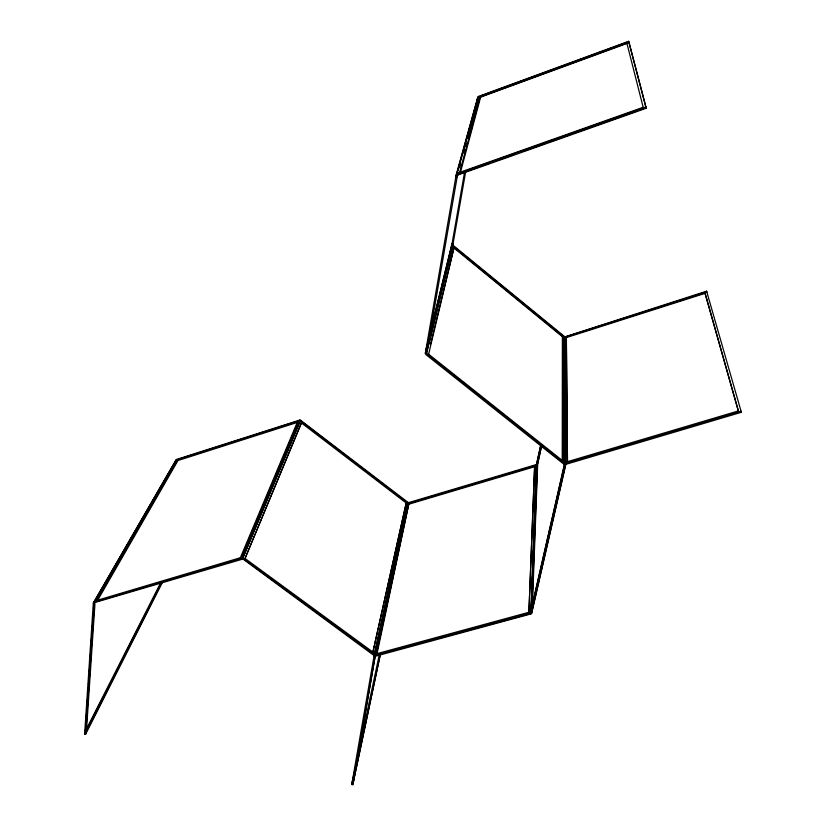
<?xml version="1.0" encoding="UTF-8"?>
<svg xmlns="http://www.w3.org/2000/svg" width="826" height="826" viewBox="0 0 826 826"><rect width="100%" height="100%" fill="white"/><g stroke="black" fill="none" stroke-linecap="round" stroke-linejoin="round"><path stroke-width="1.24" d="M536.972 441.776L562.238 461.848L562.382 336.698L563.022 336.017L454.186 246.912L430.542 343.812M380.404 654.089L352.785 784.7L351.762 784.504L374.126 655.596L408.003 502.373L300.602 420.258L175.907 460.103L93.328 602.949L84.634 733.984L85.656 734.18L94.401 603.156L93.916 602.257L176.413 459.493L299.693 420.093L241.915 558.262L374.126 655.596L531.717 613.222L537.354 464.687L541.484 445.864M532.243 608.845L537.685 463.871L541.557 446.236M408.003 502.373L374.126 655.596L374.529 656.474L530.973 613.935L536.446 464.522L540.565 445.699M532.192 610.125L531.077 609.918L536.776 463.696L540.638 446.061M530.973 613.935L536.446 464.522L407.445 502.972L299.693 420.093M528.877 613.305L534.649 465.854L408.942 503.313L376.419 653.81L376.821 654.688L528.877 613.305L534.649 465.854M161.824 582.382L86.41 731.247L85.398 731.051L85.821 724.619M85.997 722.038L86.678 711.744M86.854 709.173L87.535 698.868M87.711 696.297L88.31 687.294M88.475 684.713L89.167 674.419M89.332 671.848L90.024 661.554M90.189 658.972L90.788 649.969M90.963 647.388L91.645 637.094M91.82 634.523L92.419 625.509M92.677 621.648L93.276 612.644M93.534 608.783L93.875 603.63L94.949 603.837L86.41 731.247M531.717 613.222L566.006 463.727L564.829 463.51L426.515 353.59L425.307 353.373L456.189 174.916L477.758 97.251L478.781 97.437L628.978 42.322L628.658 41.3L478.43 96.456L457.015 173.935L457.47 175.143L426.515 353.59L425.741 354.447L564.034 464.315L564.829 463.51L741.025 411.224L741.366 412.298L565.211 464.532L564.478 336.523L452.813 245.085L451.832 244.909L427.135 345.887M352.785 784.7L375.2 655.792L408.333 503.137L407.445 502.972L374.529 656.474M352.33 781.52L353.352 781.716L375.159 656.36L374.085 656.164M451.832 244.909L464.656 171.674M476.654 103.56L477.758 97.251M426.515 353.59L452.813 245.085L465.647 171.849M351.762 784.504L379.289 654.667M353.352 781.716L380.187 654.832M376.821 654.688L408.942 503.313M372.681 653.108L406.413 502.136L372.681 653.108L244.641 559.388L301.748 422.138L244.641 559.388M531.077 609.918L564.344 464.573L565.521 464.79L532.481 608.876M530.602 613.016L564.829 463.51M429.871 356.656L427.847 355.056L428.622 354.199L454.186 246.912M426.959 349.45L452.813 245.085M425.307 353.373L426.526 348.386M489.229 163.3L460.082 173.636L480.618 97.138L480.267 96.146L626.686 42.405L627.006 43.427L480.618 97.138M460.082 173.636L459.628 172.428L480.267 96.146M456.189 174.916L457.47 175.143L458.141 172.686M459.493 167.75L460.516 164.044M463.562 152.944L464.573 149.248M465.255 146.78L466.267 143.074M467.619 138.138L478.781 97.437L478.43 96.456M458.234 173.284L457.212 177.022L455.931 176.785L477.283 99.729L478.306 99.915M93.328 602.949L242.369 559.202L300.602 420.258M242.369 559.202L300.055 420.888M298.052 422.189L240.82 558.675L240.366 557.746L297.69 421.384L177.559 459.762L96.497 600.533L96.983 601.431L177.941 460.536L298.052 422.189L297.69 421.384M84.634 733.984L161.276 582.815M85.656 734.18L162.712 581.824M85.398 731.051L160.956 582.227M94.401 603.156L176.785 460.258L176.413 459.493M135.547 531.386L136.837 529.167M144.529 515.827L145.81 513.607M147.09 511.377L148.37 509.157M152.862 501.382L154.142 499.152M164.405 481.372L166.325 478.037M564.034 464.315L563.838 337.204L706.602 291.175L706.88 292.074L564.788 337.38L565.211 464.532M562.238 461.848L563.033 461.042L563.022 336.017M459.628 172.428L643.103 107.339L643.506 108.609L639.861 109.899M457.015 173.935L645.839 106.967L628.658 41.3M497.737 160.285L513.524 154.689M523.24 151.241L543.89 143.92M548.753 142.206L571.829 134.019M574.266 133.162L637.435 110.767M457.47 175.143L646.242 108.247L628.978 42.322M566.337 336.616L567.483 462.808L566.337 336.616L704.836 292.445L738.661 412.019L704.836 292.445M566.646 337.483L705.115 293.344M407.765 503.736L536.745 465.317M409.262 504.077L534.959 466.649M96.497 600.533L240.366 557.746M93.916 602.257L241.915 558.262M567.101 461.796L738.33 410.956M376.419 653.81L528.506 612.386M536.776 463.696L537.685 463.871M536.446 464.522L537.354 464.687M374.126 655.596L375.2 655.792M245.291 558.665L373.352 652.426M243.02 558.469L374.798 654.915M301.201 422.767L405.855 502.735M428.622 354.199L563.033 461.042M453.113 375.128L455.136 376.739M489.488 404.038L491.511 405.638M525.863 432.938L530.912 436.954M452.183 245.807L563.838 337.204M453.557 247.635L562.382 336.698M177.559 459.762L177.941 460.536M564.788 337.38L564.478 336.523L565.438 336.698L566.006 463.727M645.839 106.967L646.242 108.247M706.602 291.175L741.366 412.298M626.686 42.405L643.196 107.38M452.999 243.784L427.125 350.451L425.917 350.234L452.018 243.608L452.999 243.784"/></g></svg>
